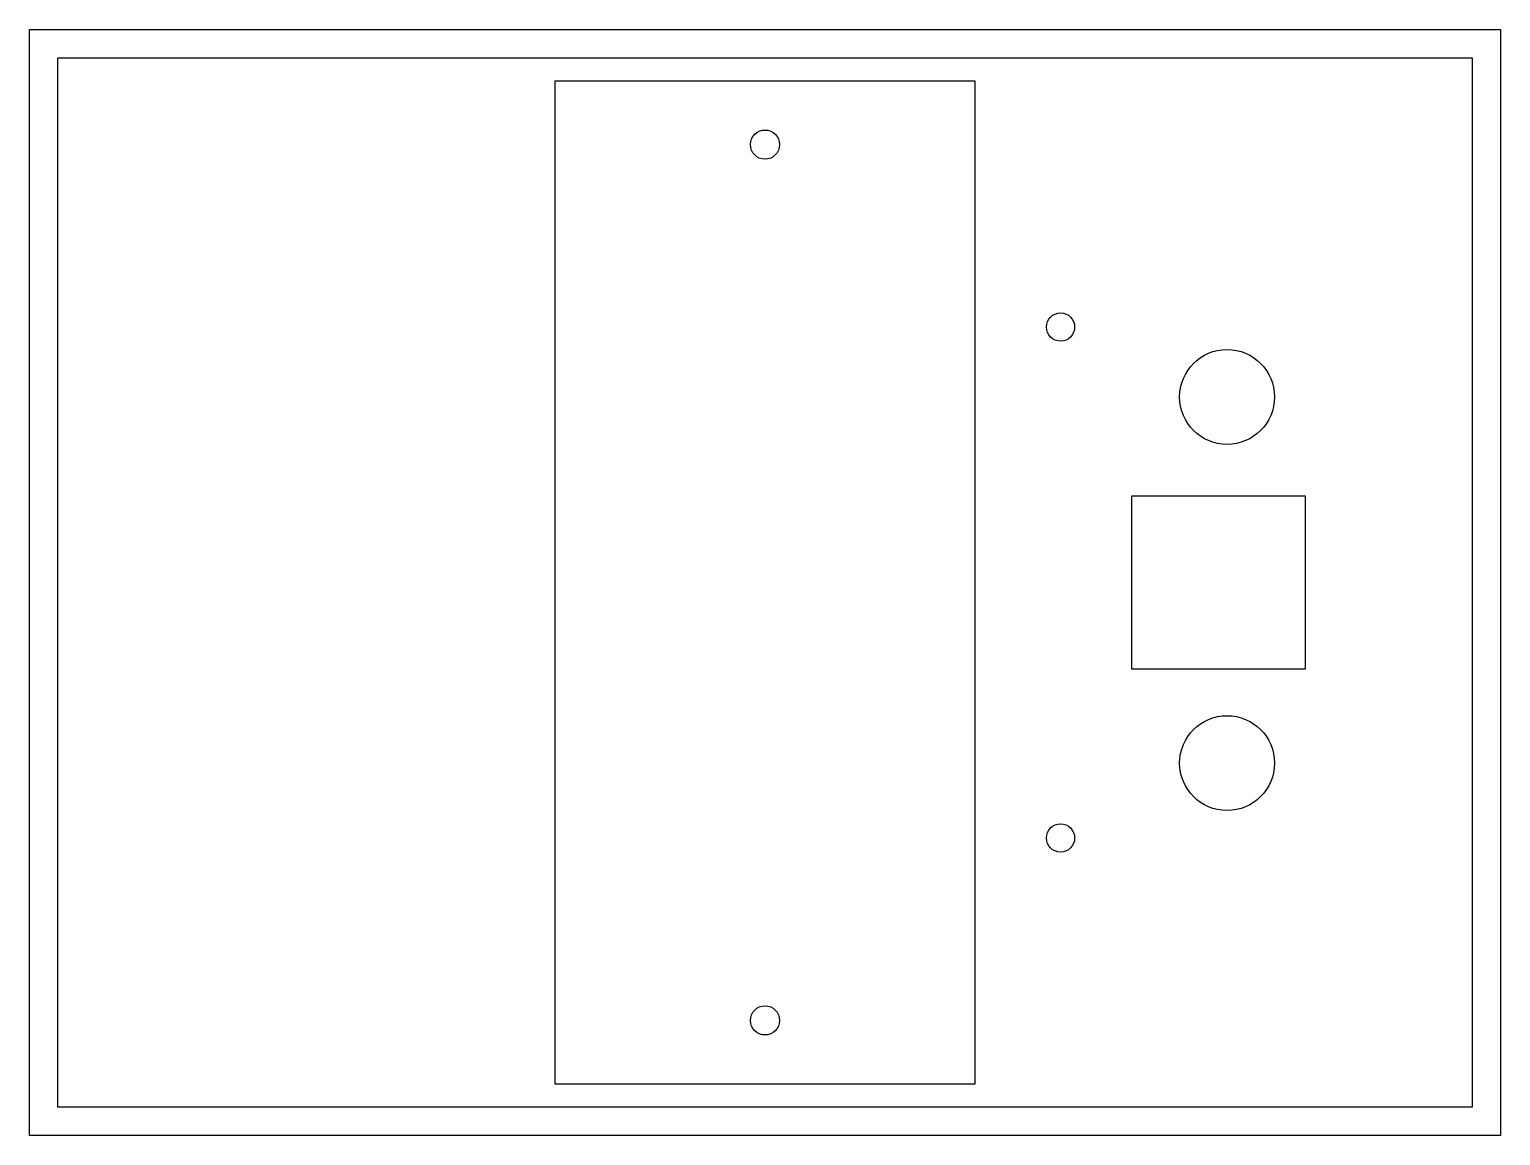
# Model space of a CAD drawing. Header units: millimetres. Extents: x 836 to 998, y 476 to 598.
import ezdxf

# ---------------------------------------------------------------- set-up
doc = ezdxf.new("R2010")
doc.units = ezdxf.units.MM
doc.layers.add('Layer_0', color=7, linetype='CONTINUOUS')
doc.layers.add('Layer_30', color=30, linetype='CONTINUOUS')

msp = doc.modelspace()

# ---------------------------------------------------------------- linework, layer by layer
at = {"layer": '', "color": 7, "linetype": 'Continuous'}
for points in [[(997.625, 476.37503), (836.375, 476.375), (836.375, 597.625), (997.625, 597.625), (997.625, 476.37503)], [(957.22089, 527.50006), (957.22089, 546.50006), (976.22089, 546.50006), (976.22089, 527.50006), (957.22089, 527.50006)]]:
    msp.add_lwpolyline(points, close=True, dxfattribs=at)
at = {"layer": '', "color": 30, "linetype": 'Continuous'}
for points in [[(994.5, 479.50003), (839.5, 479.5), (839.5, 594.5), (994.49994, 594.50006), (994.5, 479.50003)], [(939.99994, 592.00006), (939.99994, 482.00006), (893.99994, 482.00003), (893.99994, 592.00006), (939.99994, 592.00006)]]:
    msp.add_lwpolyline(points, close=True, dxfattribs=at)
at = {"layer": 'Layer_0', "color": 7, "linetype": 'Continuous'}
for centre, radius in [((949.39185, 565.00006), 1.55), ((967.64932, 557.33844), 5.2), ((967.64935, 517.20154), 5.2), ((949.39185, 509.00003), 1.55)]:
    msp.add_circle(centre, radius, dxfattribs=at)
at = {"layer": 'Layer_30', "color": 30, "linetype": 'Continuous'}
for centre, radius in [((917, 585), 1.59999), ((917.00006, 489.00003), 1.6)]:
    msp.add_circle(centre, radius, dxfattribs=at)

doc.saveas('drawing.dxf')
